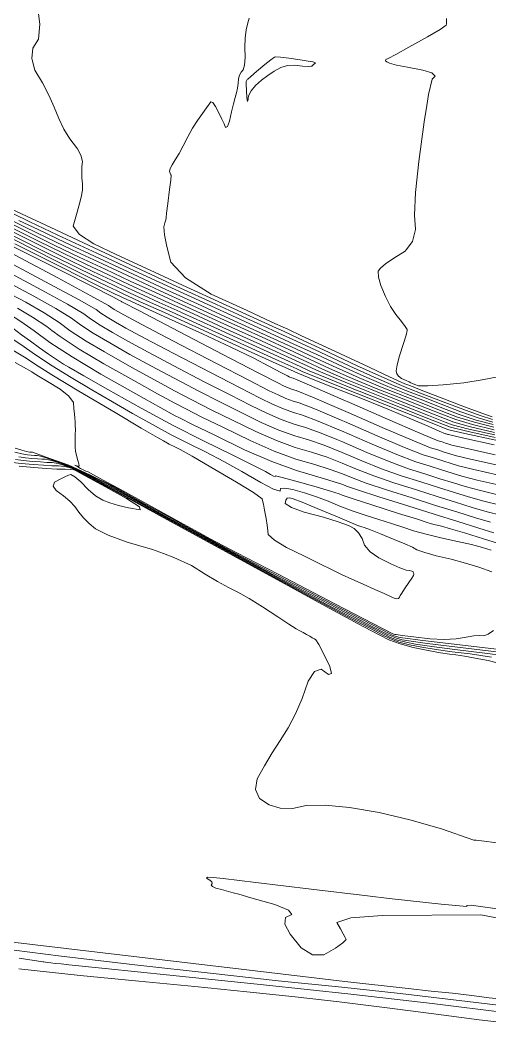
# Model space of a CAD drawing. Header units: inches. Extents: x 1337389 to 1347141, y 407035 to 414577.
# Drawn here: x 1344108 to 1344509, y 408749 to 409620 of the extents above; entities that cross this region are included whole.
import ezdxf

# ---------------------------------------------------------------- set-up
doc = ezdxf.new("R2010")
doc.units = ezdxf.units.IN
doc.header["$MEASUREMENT"] = 0
doc.layers.add('Topo', color=7, linetype='Continuous', lineweight=15, true_color=0x459900)

msp = doc.modelspace()

# ---------------------------------------------------------------- linework, layer by layer
at = {"layer": 'Topo'}
msp.add_line((1344360.2628, 409583.312, 885), (1344357.9761, 409581.2478, 885), dxfattribs=at)
for points, elevation in [([(1344118.197, 409585.9601), (1344117.92, 409586.9869), (1344118.9609, 409595.82), (1344123.7061, 409603.619), (1344124.926, 409616.3823), (1344122.6189, 409634.108)], 875), ([(1344511.1292, 409280.718), (1344502.441, 409283.7859), (1344487.4648, 409289.4179), (1344466.198, 409297.6139), (1344450.6418, 409303.6251), (1344440.7948, 409307.452), (1344436.6589, 409309.0941), (1344423.456, 409315.0739), (1344401.188, 409325.3921), (1344369.8549, 409340.0469), (1344348.318, 409350.1119), (1344336.577, 409355.5869), (1344334.6329, 409356.4699), (1344323.0668, 409361.7739), (1344301.8811, 409371.498), (1344271.0751, 409385.6411), (1344249.3592, 409399.4751), (1344236.7319, 409412.997), (1344233.195, 409426.2089), (1344231.1721, 409436.2211), (1344230.663, 409443.031), (1344231.668, 409446.6411), (1344232.3288, 409449.136), (1344232.6451, 409450.5168), (1344232.6149, 409450.7822), (1344233.101, 409454.96), (1344234.0999, 409463.0492), (1344235.614, 409475.0509), (1344236.5701, 409483.1231), (1344236.9669, 409487.2638), (1344236.8059, 409487.474), (1344236.5153, 409488.089), (1344236.0929, 409489.1082), (1344235.541, 409490.532), (1344236.097, 409492.9), (1344237.7601, 409496.2129), (1344240.531, 409500.47), (1344243.688, 409505.8811), (1344247.2289, 409512.4461), (1344251.1561, 409520.165), (1344255.212, 409527.345), (1344259.3979, 409533.986), (1344263.712, 409540.088), (1344267.0411, 409544.7989), (1344269.383, 409548.1167), (1344270.7389, 409550.043), (1344272.6001, 409549.331), (1344274.966, 409545.9811), (1344277.8361, 409539.992), (1344280.2198, 409535.0272), (1344282.1151, 409531.0861), (1344283.5241, 409528.1699), (1344285.0729, 409528.945), (1344286.7609, 409533.412), (1344288.5901, 409541.5699), (1344290.2138, 409548.3408), (1344291.635, 409553.728), (1344292.8518, 409557.728), (1344293.7531, 409561.7052), (1344294.339, 409565.6611), (1344294.61, 409569.5929), (1344295.3931, 409572.8318), (1344296.6898, 409575.377), (1344298.499, 409577.228), (1344299.6449, 409581.3879), (1344300.1291, 409587.855), (1344299.9491, 409596.63), (1344300.2859, 409604.4919), (1344301.139, 409611.4409), (1344302.5091, 409617.477), (1344303.4922, 409621.496)], 880), ([(1344455.3461, 409546.7949), (1344456.8829, 409556.1389), (1344460.0169, 409569.2189), (1344462.4371, 409571.994), (1344459.736, 409574.6339), (1344451.916, 409577.1392), (1344438.975, 409579.5088), (1344429.525, 409581.4539), (1344423.565, 409582.9741), (1344421.096, 409584.069), (1344420.0571, 409585.0999), (1344420.446, 409586.0661), (1344422.2661, 409586.968), (1344428.7859, 409590.5141), (1344440.0078, 409596.7041), (1344455.9301, 409605.5369), (1344466.593, 409611.7858), (1344471.9968, 409615.451), (1344472.141, 409616.5311), (1344472.0142, 409621.2588)], 885), ([(1344156.863, 409509.7161), (1344156.1511, 409510.983), (1344150.436, 409518.4539), (1344145.3592, 409526.7), (1344140.9201, 409535.7229), (1344137.12, 409545.521), (1344132.464, 409555.6863), (1344126.952, 409566.2189), (1344120.584, 409577.1198), (1344118.197, 409585.9601)], 875), ([(1344356.42, 409580.443), (1344354.038, 409580.0391), (1344349.1572, 409580.3209), (1344342.591, 409581.4258), (1344336.3789, 409581.0868), (1344330.5201, 409579.305), (1344325.0151, 409576.078), (1344319.586, 409572.4311), (1344314.2331, 409568.3628), (1344308.9569, 409563.875), (1344305.2569, 409559.468), (1344303.133, 409555.1431), (1344302.5851, 409550.9009), (1344302.105, 409550.3039), (1344301.6929, 409553.3521), (1344301.3481, 409560.0469), (1344301.1661, 409564.7099), (1344301.1461, 409567.3399), (1344301.289, 409567.939), (1344301.5528, 409568.493), (1344301.9379, 409569.0029), (1344302.4441, 409569.4691), (1344305.1141, 409571.7631), (1344309.9469, 409575.886), (1344316.9431, 409581.837), (1344322.012, 409585.9071), (1344325.152, 409588.0969), (1344326.366, 409588.4049), (1344330.4291, 409588.134), (1344337.3409, 409587.2821), (1344347.1041, 409585.8501), (1344353.9899, 409584.7719), (1344357.998, 409584.049), (1344360.2628, 409583.312)], 885), ([(1344357.9761, 409581.2478), (1344357.236, 409580.581), (1344356.42, 409580.443)], 885), ([(1344437.594, 409423.3728), (1344443.0589, 409430.5329), (1344445.6971, 409440.733), (1344444.8041, 409453.0499), (1344445.7301, 409472.4919), (1344448.4732, 409499.0591), (1344453.0349, 409532.752), (1344455.3461, 409546.7949)], 885), ([(1344511.467, 409278.513), (1344500.83, 409281.863), (1344485.972, 409287.2152), (1344466.8931, 409294.567), (1344451.5, 409300.5311), (1344439.7901, 409305.105), (1344431.766, 409308.2899), (1344416.962, 409314.8361), (1344395.379, 409324.7421), (1344367.0159, 409338.008), (1344346.1608, 409347.737), (1344332.813, 409353.9282), (1344326.9739, 409356.581), (1344310.667, 409364.049), (1344283.8919, 409376.3329), (1344246.6492, 409393.4319), (1344215.394, 409407.851), (1344190.1272, 409419.5891), (1344170.8492, 409428.6458), (1344158.5541, 409436.6812), (1344153.2413, 409443.695), (1344154.9119, 409449.6869), (1344156.6159, 409455.8011), (1344158.353, 409462.037), (1344160.1249, 409468.3959), (1344161.116, 409474.356), (1344161.3278, 409479.918), (1344160.7611, 409485.0821), (1344160.5681, 409489.9991), (1344160.751, 409494.668), (1344161.3089, 409499.0901), (1344159.7759, 409504.528), (1344156.863, 409509.7161)], 875), ([(1344511.8049, 409276.309), (1344499.2178, 409279.9401), (1344484.479, 409285.0111), (1344467.5881, 409291.521), (1344452.3571, 409297.437), (1344438.785, 409302.7591), (1344426.8741, 409307.4869), (1344410.4682, 409314.598), (1344389.569, 409324.0921), (1344364.1758, 409335.97), (1344344.003, 409345.3621), (1344329.0501, 409352.2689), (1344319.316, 409356.6912), (1344301.5481, 409364.818), (1344275.7442, 409376.6499), (1344241.9059, 409392.186), (1344207.0201, 409408.334), (1344171.0888, 409425.0951), (1344134.11, 409442.4691), (1344109.1751, 409454.193), (1344096.2839, 409460.2679)], 870), ([(1344512.1431, 409274.1039), (1344497.6059, 409278.0178), (1344482.9859, 409282.8079), (1344468.2828, 409288.474), (1344453.214, 409294.342), (1344437.781, 409300.4121), (1344421.9809, 409306.683), (1344403.9738, 409314.36), (1344383.7591, 409323.4433), (1344361.3359, 409333.9309), (1344341.8449, 409342.987), (1344325.2857, 409350.6101), (1344311.658, 409356.802), (1344292.4281, 409365.587), (1344267.5971, 409376.966), (1344237.1629, 409390.9392), (1344205.7879, 409405.463), (1344173.4711, 409420.537), (1344140.213, 409436.163), (1344116.2681, 409447.4709), (1344101.6342, 409454.4628)], 865), ([(1344512.819, 409269.6941), (1344494.383, 409274.172), (1344480.001, 409278.4009), (1344469.6729, 409282.3809), (1344454.9289, 409288.1539), (1344435.7708, 409295.719), (1344412.1961, 409305.0761), (1344390.986, 409313.8851), (1344372.14, 409322.1429), (1344355.657, 409329.8531), (1344337.5302, 409338.2361), (1344317.758, 409347.293), (1344296.3421, 409357.0229), (1344274.19, 409367.1259), (1344251.3011, 409377.5999), (1344227.6769, 409388.446), (1344203.3221, 409399.7203), (1344178.236, 409411.4221), (1344152.4201, 409423.551), (1344130.453, 409434.028), (1344112.3359, 409442.853), (1344098.0689, 409450.025)], 855), ([(1344513.1572, 409267.4889), (1344492.771, 409272.249), (1344478.508, 409276.197), (1344470.367, 409279.335), (1344455.7871, 409285.06), (1344434.7663, 409293.372), (1344407.3039, 409304.2731), (1344384.492, 409313.647), (1344366.33, 409321.4939), (1344352.8168, 409327.8141), (1344335.372, 409335.8608), (1344313.994, 409345.6339), (1344288.684, 409357.134), (1344265.0701, 409367.8949), (1344243.1538, 409377.917), (1344222.9339, 409387.1999), (1344202.0889, 409396.849), (1344180.619, 409406.864), (1344158.5229, 409417.245), (1344137.5459, 409427.3069), (1344117.687, 409437.0479), (1344098.9471, 409446.4691)], 850), ([(1344513.495, 409265.285), (1344491.159, 409270.3259), (1344477.0152, 409273.9938), (1344471.062, 409276.2878), (1344456.6441, 409281.9649), (1344433.761, 409291.0263), (1344402.412, 409303.469), (1344377.9981, 409313.4089), (1344360.52, 409320.8438), (1344349.978, 409325.775), (1344333.2139, 409333.486), (1344310.2301, 409343.9751), (1344281.026, 409357.245), (1344255.9511, 409368.6639), (1344235.006, 409378.2341), (1344218.1912, 409385.954), (1344200.856, 409393.978), (1344183.001, 409402.307), (1344164.6259, 409410.9401), (1344144.639, 409420.5852), (1344123.038, 409431.2427), (1344099.825, 409442.912)], 845), ([(1344512.4811, 409271.8991), (1344495.9949, 409276.0948), (1344481.4929, 409280.6041), (1344468.9779, 409285.4281), (1344454.0721, 409291.248), (1344436.776, 409298.066), (1344417.089, 409305.88), (1344397.4801, 409314.1219), (1344377.9489, 409322.7932), (1344358.4971, 409331.8922), (1344339.687, 409340.6112), (1344321.5219, 409348.9519), (1344303.9999, 409356.9131), (1344283.3091, 409366.3569), (1344259.4489, 409377.2829), (1344232.4202, 409389.6931), (1344204.5548, 409402.592), (1344175.8541, 409415.9799), (1344146.3171, 409429.8569), (1344123.361, 409440.7502), (1344106.985, 409448.6581)], 860), ([(1344244.7302, 409370.3919), (1344226.858, 409378.55), (1344213.4479, 409384.7069), (1344199.624, 409391.107), (1344185.3839, 409397.749), (1344170.73, 409404.634), (1344151.731, 409413.8631), (1344128.3891, 409425.4371), (1344100.703, 409439.356)], 840), ([(1344150.5988, 409411.238), (1344133.7401, 409419.632), (1344101.581, 409435.7989)], 835), ([(1344100.093, 409427.2019), (1344141.5491, 409406.361), (1344170.408, 409391.8161), (1344186.6711, 409383.568), (1344190.3361, 409381.616), (1344192.819, 409380.285), (1344194.1179, 409379.5759), (1344194.2349, 409379.4891), (1344194.4, 409379.3819), (1344194.612, 409379.2549), (1344194.8731, 409379.1079), (1344209.3751, 409371.5209), (1344238.1179, 409356.493), (1344281.1031, 409334.024), (1344311.244, 409318.323), (1344328.542, 409309.391), (1344332.9951, 409307.226), (1344337.011, 409305.484), (1344340.5901, 409304.1619), (1344343.7299, 409303.2629), (1344357.5611, 409297.5431), (1344382.083, 409287.002), (1344388.0681, 409284.3911)], 820), ([(1344102.46, 409432.244), (1344139.0907, 409413.8269), (1344165.9169, 409400.42), (1344182.9361, 409392.022), (1344190.1491, 409388.634), (1344197.1579, 409385.3642), (1344203.9628, 409382.2141), (1344210.563, 409379.1841), (1344228.5929, 409370.971), (1344258.0511, 409357.5761), (1344298.939, 409338.999), (1344326.741, 409326.3599), (1344341.459, 409319.659), (1344343.091, 409318.8951), (1344353.4509, 409314.7061), (1344372.54, 409307.0901), (1344393.9572, 409298.589)], 830), ([(1344103.337, 409428.6859), (1344144.4422, 409408.0219), (1344173.01, 409393.6989), (1344189.0391, 409385.7169), (1344192.532, 409384.076), (1344195.925, 409382.4932), (1344199.22, 409380.9682), (1344202.4149, 409379.5011), (1344214.2379, 409374.1191), (1344234.6869, 409364.823), (1344263.7619, 409351.6132), (1344287.8288, 409340.358), (1344306.888, 409331.0583), (1344320.938, 409323.714), (1344330.7662, 409318.5939), (1344336.3709, 409315.6971), (1344337.7549, 409315.025), (1344339.0022, 409314.4842), (1344340.1128, 409314.074), (1344341.0881, 409313.7941), (1344355.007, 409307.8199), (1344381.869, 409296.151), (1344391.2489, 409292.059)], 825), ([(1344384.8881, 409276.7231), (1344382.2972, 409277.8531), (1344360.1149, 409287.2649), (1344346.372, 409292.7311), (1344341.066, 409294.251), (1344335.0211, 409296.4829), (1344328.236, 409299.4269), (1344320.7119, 409303.0839), (1344303.24, 409312.0318), (1344275.8212, 409326.2719), (1344238.4551, 409345.804), (1344212.0429, 409359.671), (1344196.5829, 409367.8731), (1344192.0761, 409370.4099), (1344188.3999, 409372.6048), (1344185.554, 409374.457), (1344183.5389, 409375.9651), (1344168.4391, 409384.2981), (1344140.2539, 409399.4541), (1344098.9839, 409421.434)], 815), ([(1344515.9071, 409315.083), (1344502.592, 409312.3079), (1344487.017, 409309.9591), (1344469.1839, 409308.0371), (1344456.262, 409307.1541), (1344448.2509, 409307.31), (1344445.15, 409308.5039), (1344443, 409309.3339), (1344441.8, 409309.7981), (1344441.5511, 409309.8971), (1344440.141, 409310.5451), (1344437.5711, 409311.741), (1344433.8409, 409313.486), (1344431.211, 409315.4479), (1344429.6819, 409317.626), (1344429.2532, 409320.0209), (1344430.0638, 409325.1072), (1344432.113, 409332.8841), (1344435.3999, 409343.3509), (1344437.566, 409350.6111), (1344438.6108, 409354.663), (1344438.535, 409355.5072), (1344436.886, 409358.0269), (1344433.666, 409362.2229), (1344428.8729, 409368.0941), (1344424.342, 409375.1751), (1344420.072, 409383.463), (1344416.063, 409392.9599), (1344413.9951, 409400.1881), (1344413.8669, 409405.1449), (1344415.6799, 409407.832), (1344420.1212, 409411.612), (1344427.1922, 409416.4851), (1344436.8901, 409422.4512), (1344437.594, 409423.3728)], 885), ([(1344097.6909, 409413.2871), (1344133.369, 409394.286), (1344158.4582, 409380.642), (1344172.96, 409372.355), (1344176.873, 409369.4241), (1344182.3999, 409365.828), (1344189.5401, 409361.5659), (1344198.293, 409356.6382), (1344214.71, 409347.8209), (1344238.792, 409335.1149), (1344270.5391, 409318.521), (1344295.236, 409305.7409), (1344312.8819, 409296.7772), (1344323.477, 409291.628), (1344333.031, 409287.483), (1344341.5429, 409284.339), (1344349.014, 409282.1989), (1344362.6701, 409276.987), (1344381.702, 409269.0431)], 810), ([(1344394.9351, 409300.9461), (1344392.6269, 409301.8621), (1344365.0099, 409312.9329), (1344348.901, 409319.545), (1344344.2978, 409321.6969), (1344328.899, 409328.7348), (1344302.7032, 409340.6581), (1344265.7091, 409357.466), (1344237.7118, 409370.202), (1344218.711, 409378.8672), (1344208.7049, 409383.461), (1344198.3911, 409388.2348), (1344187.7671, 409393.1911), (1344176.833, 409398.3281), (1344158.8239, 409407.142), (1344150.5988, 409411.238)], 835), ([(1344096.3991, 409405.1401), (1344126.484, 409389.1181), (1344148.4769, 409376.9858), (1344162.3801, 409368.744), (1344168.1919, 409364.3921), (1344176.3998, 409359.0511), (1344187.0029, 409352.721), (1344200.0031, 409345.403), (1344217.3779, 409335.971), (1344239.1302, 409324.4259), (1344265.257, 409310.769), (1344287.232, 409299.45), (1344305.0518, 409290.4711), (1344318.7179, 409283.8299), (1344331.0411, 409278.4821), (1344342.0201, 409274.4279), (1344351.656, 409271.6671), (1344365.2239, 409266.71), (1344378.4861, 409261.2891)], 805), ([(1344256.211, 409304.9849), (1344239.467, 409313.7378), (1344220.0461, 409324.121), (1344201.7119, 409334.1669), (1344184.4669, 409343.877), (1344170.4001, 409352.274), (1344159.5111, 409359.3599), (1344151.8012, 409365.1329), (1344138.4959, 409373.3301), (1344119.5991, 409383.95), (1344095.1071, 409396.994)], 800), ([(1344179.9801, 409336.197), (1344164.3998, 409345.4968), (1344150.83, 409354.327), (1344141.2211, 409361.5221), (1344128.5161, 409369.6741), (1344112.7141, 409378.7821), (1344093.8151, 409388.847)], 795), ([(1344105.8292, 409373.614), (1344118.5348, 409366.018), (1344130.6419, 409357.911), (1344135.1019, 409354.5709)], 790), ([(1344512.533, 409181.7278), (1344499.7041, 409185.6271), (1344481.8219, 409191.1789), (1344461.6531, 409197.4972), (1344439.197, 409204.5829), (1344414.454, 409212.4351), (1344396.938, 409218.116), (1344386.6471, 409221.6239), (1344383.5829, 409222.961), (1344375.4418, 409225.5998), (1344362.2231, 409229.5401), (1344343.9281, 409234.782), (1344323.081, 409242.48), (1344299.6821, 409252.634), (1344273.7321, 409265.2441), (1344255.2151, 409274.2871), (1344244.1301, 409279.7631), (1344240.478, 409281.6722), (1344228.0479, 409288.5712), (1344206.8421, 409300.462), (1344176.8581, 409317.3428), (1344152.3999, 409331.9429), (1344133.468, 409344.2621), (1344120.062, 409354.301), (1344108.5542, 409362.3618), (1344098.943, 409368.4468)], 785), ([(1344395.916, 409303.3128), (1344371.5039, 409313.1711), (1344354.7111, 409320.194), (1344347.1381, 409323.7359), (1344331.057, 409331.1101), (1344306.4659, 409342.317), (1344273.367, 409357.3548), (1344246.8311, 409369.433), (1344244.7302, 409370.3919)], 840), ([(1344515.7928, 409172.8701), (1344503.7651, 409176.4609), (1344487.4869, 409181.515), (1344475.478, 409185.137), (1344467.7389, 409187.326), (1344464.2691, 409188.0821), (1344461.214, 409188.8239), (1344458.5758, 409189.552), (1344456.353, 409190.266), (1344447.254, 409193.1568), (1344431.278, 409198.2251), (1344408.425, 409205.4708), (1344392.3562, 409210.651), (1344383.069, 409213.7651), (1344380.5661, 409214.813), (1344373.1221, 409217.1681), (1344360.7348, 409220.8301), (1344343.4071, 409225.7991), (1344331.828, 409228.9269), (1344326.0001, 409230.214), (1344325.922, 409229.6601), (1344324.504, 409230.0929), (1344321.7469, 409231.5141), (1344317.651, 409233.922), (1344306.74, 409239.503), (1344289.015, 409248.259), (1344264.4749, 409260.189), (1344238.6161, 409273.4921), (1344211.4399, 409288.1681), (1344182.9451, 409304.2159), (1344162.3629, 409315.857), (1344149.6919, 409323.088), (1344144.934, 409325.9109), (1344139.1391, 409329.6429), (1344132.3091, 409334.283), (1344124.4411, 409339.8319), (1344116.7081, 409345.3941), (1344109.1091, 409350.97), (1344101.6431, 409356.56)], 780), ([(1344510.1881, 409166.7272), (1344502.9371, 409168.9781), (1344493.3749, 409171.5089), (1344481.4999, 409174.3211), (1344467.3128, 409177.4131), (1344454.826, 409180.4461), (1344444.0388, 409183.4229), (1344434.9509, 409186.341), (1344425.0319, 409189.511), (1344414.2819, 409192.9311), (1344402.701, 409196.603), (1344391.6401, 409200.4499), (1344381.097, 409204.4731), (1344371.0731, 409208.6719), (1344361.015, 409212.4389), (1344350.9241, 409215.7741), (1344340.8, 409218.677), (1344333.9469, 409219.8839), (1344330.367, 409219.395), (1344330.0591, 409217.2088), (1344324.467, 409218.919), (1344313.592, 409224.5218), (1344297.4341, 409234.0211), (1344281.8271, 409242.703), (1344266.7689, 409250.571), (1344252.2628, 409257.6229), (1344236.977, 409265.487), (1344220.9119, 409274.1621), (1344204.0682, 409283.649), (1344186.8831, 409293.5069), (1344169.3571, 409303.737), (1344151.4911, 409314.3369), (1344135.3868, 409324.3611), (1344121.045, 409333.809), (1344108.4659, 409342.68), (1344096.9029, 409350.3349)], 775), ([(1344135.1019, 409354.5709), (1344142.1492, 409349.295), (1344158.4, 409338.7199), (1344179.394, 409326.188), (1344205.1321, 409311.6971), (1344225.381, 409300.421), (1344240.1413, 409292.36), (1344249.4122, 409287.5141), (1344263.2189, 409280.577), (1344281.562, 409271.5502), (1344304.441, 409260.4331), (1344325.0711, 409251.4799), (1344343.4508, 409244.6928), (1344359.581, 409240.0721), (1344372.8872, 409235.877), (1344383.3689, 409232.11), (1344391.0259, 409228.7699), (1344403.489, 409224.2081), (1344420.7591, 409218.423), (1344442.835, 409211.4171), (1344462.8711, 409205.0953), (1344480.8661, 409199.458), (1344496.8211, 409194.5042), (1344509.694, 409190.715)], 790), ([(1344510.807, 409148.424), (1344499.8111, 409152.2331), (1344488.233, 409155.782), (1344476.072, 409159.071), (1344463.329, 409162.101), (1344453.5801, 409164.8129), (1344446.826, 409167.207), (1344443.0669, 409169.2831), (1344436.652, 409172.232), (1344427.5799, 409176.0529), (1344415.853, 409180.7479), (1344407.31, 409184.11), (1344401.949, 409186.141), (1344399.7719, 409186.84), (1344398.218, 409187.3389), (1344397.2869, 409187.6369), (1344396.978, 409187.735), (1344390.924, 409190.2498), (1344379.124, 409195.182), (1344361.5788, 409202.5309), (1344348.9091, 409207.709), (1344341.1131, 409210.7171), (1344338.1928, 409211.554), (1344336.109, 409211.1459), (1344334.8631, 409209.4911), (1344334.4539, 409206.5901), (1344339.686, 409203.2019), (1344350.558, 409199.326), (1344367.0719, 409194.9621), (1344379.6859, 409191.1587), (1344388.401, 409187.917), (1344393.2181, 409185.2361), (1344397.1079, 409181.5221), (1344400.0719, 409176.7772), (1344402.1111, 409170.999), (1344406.8859, 409165.4672), (1344414.397, 409160.182), (1344424.6442, 409155.1421), (1344432.4039, 409151.6619), (1344437.6781, 409149.7441), (1344440.4649, 409149.3861), (1344442.456, 409148.855), (1344443.6511, 409148.1499), (1344444.0489, 409147.2711), (1344444.2261, 409146.4911), (1344444.1822, 409145.809), (1344443.9171, 409145.2251), (1344442.528, 409142.9989), (1344440.0141, 409139.1331), (1344436.375, 409133.624), (1344433.938, 409129.926), (1344432.704, 409128.037), (1344432.6709, 409127.957), (1344432.413, 409127.524), (1344431.9292, 409126.7371), (1344431.2199, 409125.5961), (1344429.7018, 409125.301), (1344427.3751, 409125.8512), (1344424.2391, 409127.2479), (1344418.7689, 409129.6748), (1344410.9651, 409133.1319), (1344400.8261, 409137.619), (1344391.354, 409141.9381), (1344382.547, 409146.0899), (1344374.406, 409150.073), (1344363.8431, 409155.2419), (1344350.8559, 409161.595), (1344335.447, 409169.133), (1344325.0948, 409175.288), (1344319.801, 409180.059), (1344319.5631, 409183.4469), (1344318.963, 409188.0529), (1344317.9999, 409193.878), (1344316.6741, 409200.9209), (1344315.7021, 409206.0829), (1344315.0861, 409209.365), (1344314.8241, 409210.7659), (1344307.364, 409215.983), (1344292.707, 409225.0139), (1344270.8522, 409237.8611), (1344254.7909, 409247.151), (1344244.5241, 409252.8821), (1344240.0509, 409255.057), (1344235.3381, 409257.4818), (1344230.3839, 409260.157), (1344225.191, 409263.0818), (1344211.403, 409271.1578), (1344189.0219, 409284.3851), (1344158.047, 409302.7619), (1344135.0841, 409316.646), (1344120.1332, 409326.0341), (1344113.1939, 409330.928), (1344100.2749, 409338.733)], 770), ([(1344518.665, 409196.6991), (1344506.8559, 409199.702), (1344493.9378, 409203.3819), (1344479.9098, 409207.7369), (1344464.0891, 409212.6939), (1344446.4729, 409218.2519), (1344427.063, 409224.412), (1344410.0401, 409230.299), (1344395.4041, 409235.9148), (1344383.1549, 409241.2589), (1344370.333, 409246.1549), (1344356.939, 409250.6029), (1344342.9739, 409254.6049), (1344327.0611, 409260.481), (1344309.1998, 409268.2322), (1344289.392, 409277.8569), (1344271.2231, 409286.8681), (1344254.6939, 409295.2659), (1344239.8039, 409303.0491), (1344222.7132, 409312.2709), (1344203.422, 409322.9321), (1344181.931, 409335.032), (1344179.9801, 409336.197)], 795), ([(1344103.647, 409327.1311), (1344117.922, 409319.1761), (1344119.221, 409318.259), (1344123.6909, 409315.5098), (1344131.3321, 409310.9281), (1344142.144, 409304.513), (1344149.5151, 409298.5041), (1344153.4459, 409292.901), (1344153.9352, 409287.704), (1344154.3512, 409283.2769), (1344154.6921, 409279.621), (1344154.9592, 409276.7348), (1344155.118, 409273.4261), (1344155.1669, 409269.6941), (1344155.1081, 409265.539), (1344155.051, 409261.701), (1344154.997, 409258.179), (1344154.945, 409254.9741), (1344155.3258, 409251.458), (1344156.1381, 409247.631), (1344157.383, 409243.493), (1344158.153, 409240.594), (1344158.4479, 409238.934), (1344158.2679, 409238.513), (1344157.5911, 409238.478), (1344156.4181, 409238.8289), (1344154.749, 409239.5659), (1344154.7351, 409239.451), (1344156.376, 409238.4832), (1344159.6721, 409236.6609), (1344162.2851, 409235.2959), (1344164.215, 409234.3851), (1344165.461, 409233.9291), (1344175.6539, 409228.4789), (1344194.794, 409218.0359), (1344222.8799, 409202.598), (1344244.8372, 409190.54), (1344260.6641, 409181.8611), (1344270.3611, 409176.5621), (1344292.945, 409164.663), (1344328.416, 409146.1642), (1344376.7738, 409121.0651), (1344409.2209, 409104.2249), (1344425.757, 409095.641), (1344426.3832, 409095.3152), (1344427.142, 409095.031), (1344428.034, 409094.789), (1344429.0578, 409094.5882), (1344434.3921, 409093.9081), (1344444.0377, 409092.748), (1344457.995, 409091.1091), (1344470.1221, 409090.5331), (1344480.4181, 409091.0209), (1344488.884, 409092.5733), (1344495.6301, 409093.5231), (1344500.6579, 409093.8721), (1344503.966, 409093.6181), (1344507.8239, 409094.9968), (1344512.2299, 409098.008)], 765), ([(1344517.8431, 409205.3081), (1344504.0179, 409208.6901), (1344491.0551, 409212.2589), (1344478.954, 409216.016), (1344465.3061, 409220.292), (1344450.1109, 409225.0861), (1344433.3681, 409230.3999), (1344416.592, 409236.3911), (1344399.7829, 409243.0601), (1344382.9399, 409250.4071), (1344367.779, 409256.4321), (1344354.2971, 409261.1351), (1344342.4969, 409264.516), (1344329.0509, 409269.4811), (1344313.9589, 409276.0309), (1344297.2219, 409284.164), (1344279.2269, 409293.1591), (1344259.9759, 409303.0171), (1344256.211, 409304.9849)], 800), ([(1344513.8329, 409263.08), (1344489.548, 409268.4031), (1344475.5221, 409271.7909), (1344471.757, 409273.242), (1344457.501, 409278.871), (1344432.7561, 409288.6791), (1344397.5191, 409302.6658), (1344395.916, 409303.3128)], 840), ([(1344393.9572, 409298.589), (1344400.3561, 409296.0489), (1344423.598, 409286.639), (1344442.2661, 409278.8599), (1344456.3589, 409272.712), (1344466.002, 409268.535), (1344471.1949, 409266.329), (1344471.939, 409266.093), (1344472.6131, 409265.88), (1344473.2191, 409265.6899), (1344473.7571, 409265.5232), (1344486.9871, 409262.6122), (1344512.9111, 409256.958)], 830), ([(1344514.1709, 409260.8748), (1344487.9359, 409266.4801), (1344474.0301, 409269.5871), (1344472.4521, 409270.1951), (1344458.359, 409275.7771), (1344431.7508, 409286.333), (1344394.9351, 409300.9461)], 835), ([(1344391.2489, 409292.059), (1344421.6751, 409278.787), (1344449.3493, 409266.85), (1344464.8908, 409260.3401), (1344468.301, 409259.258), (1344471.3961, 409258.2819), (1344474.1749, 409257.411), (1344476.6399, 409256.6461), (1344489.8262, 409253.625), (1344513.7331, 409248.349)], 825), ([(1344515.3769, 409231.1333), (1344495.5022, 409235.651), (1344482.4058, 409238.8909), (1344476.0868, 409240.8528), (1344468.96, 409243.0859), (1344461.0251, 409245.589), (1344452.2821, 409248.3639), (1344436.2461, 409254.6658), (1344412.9181, 409264.496), (1344384.8881, 409276.7231)], 815), ([(1344388.0681, 409284.3911), (1344417.2959, 409271.641), (1344442.7972, 409260.7579), (1344458.5861, 409254.3521), (1344464.6631, 409252.4242), (1344470.178, 409250.684), (1344475.1309, 409249.1319), (1344479.5231, 409247.7679), (1344492.664, 409244.6381), (1344514.5548, 409239.7413)], 820), ([(1344381.702, 409269.0431), (1344382.5118, 409268.7049), (1344408.5389, 409257.3511), (1344429.6949, 409248.5749), (1344445.9772, 409242.3762), (1344457.387, 409238.755), (1344467.742, 409235.488), (1344477.0429, 409232.574), (1344485.289, 409230.0142), (1344498.3411, 409226.6641), (1344516.1989, 409222.5241)], 810), ([(1344378.4861, 409261.2891), (1344382.7259, 409259.5559), (1344404.1611, 409250.2061), (1344423.1428, 409242.4832), (1344439.6731, 409236.3879), (1344453.749, 409231.9211), (1344466.524, 409227.89), (1344477.9991, 409224.2951), (1344488.1721, 409221.136), (1344501.1789, 409217.6769), (1344517.0209, 409213.916)], 805), ([(1344103.3291, 409250.615), (1344109.5082, 409249.0868), (1344114.1991, 409248.187), (1344117.4022, 409247.9131), (1344120.135, 409247.7129), (1344122.398, 409247.5871), (1344124.19, 409247.5339), (1344129.462, 409246.0069), (1344138.2139, 409243.008), (1344150.4461, 409238.5362), (1344164.9119, 409232.0849), (1344181.6131, 409223.6551), (1344200.549, 409213.2469), (1344224.8561, 409199.9241), (1344254.5349, 409183.686), (1344289.5848, 409164.5321), (1344323.3259, 409146.3788), (1344355.755, 409129.2268), (1344386.8748, 409113.075), (1344408.7941, 409101.6969), (1344421.5129, 409095.0921), (1344425.0319, 409093.2599), (1344429.2961, 409091.6641), (1344434.3039, 409090.3021), (1344440.0582, 409089.176), (1344455.7709, 409087.0299), (1344481.4442, 409083.864), (1344517.0769, 409079.6789)], 755), ([(1344103.753, 409253.872), (1344109.4079, 409252.283), (1344113.4679, 409251.198), (1344115.9318, 409250.6191), (1344116.8021, 409250.5451), (1344117.5429, 409250.4911), (1344118.157, 409250.4559), (1344118.643, 409250.4419), (1344124.03, 409248.581), (1344134.3171, 409244.874), (1344149.505, 409239.321), (1344167.467, 409231.3121), (1344188.203, 409220.845), (1344211.714, 409207.923), (1344234.846, 409195.2319), (1344257.599, 409182.773), (1344279.9731, 409170.547), (1344308.1349, 409155.5209), (1344342.0857, 409137.6948), (1344381.8241, 409117.0698), (1344409.0069, 409102.961), (1344423.6349, 409095.366), (1344425.7081, 409094.288), (1344428.219, 409093.3469), (1344431.1692, 409092.5449), (1344434.5579, 409091.8819), (1344452.055, 409089.6501), (1344483.6621, 409085.8489), (1344529.3791, 409080.4788)], 760), ([(1344101.379, 409241.6989), (1344108.9979, 409240.889), (1344119.2051, 409240.0181), (1344127.9119, 409239.3808), (1344135.1199, 409238.9779), (1344140.8289, 409238.809), (1344145.7562, 409238.286), (1344149.9031, 409237.409), (1344153.268, 409236.1791), (1344157.2481, 409234.404), (1344161.8429, 409232.0849), (1344167.052, 409229.221), (1344194.8851, 409214.0011), (1344245.3421, 409186.4229), (1344318.422, 409146.488), (1344368.896, 409118.9539), (1344396.764, 409103.821), (1344402.0271, 409101.0889), (1344408.1548, 409097.9051), (1344415.1482, 409094.268), (1344423.006, 409090.1769), (1344432.5261, 409086.6122), (1344443.7111, 409083.5729), (1344456.5581, 409081.0579), (1344466.9172, 409079.1709), (1344474.7871, 409077.911), (1344480.1701, 409077.2789), (1344487.4519, 409076.1829), (1344496.6333, 409074.6229), (1344507.7131, 409072.599), (1344515.509, 409070.4201)], 740), ([(1344510.6282, 409075.435), (1344492.4721, 409078.0789), (1344477.0061, 409079.8959), (1344463.201, 409081.7909), (1344451.058, 409083.7641), (1344440.575, 409085.8159), (1344431.4501, 409088.296), (1344423.6811, 409091.2052), (1344417.27, 409094.542), (1344408.3678, 409099.1689), (1344396.9758, 409105.0851), (1344383.0951, 409112.29), (1344353.7059, 409128.0948), (1344308.8099, 409152.502), (1344248.406, 409185.51), (1344204.875, 409209.308), (1344178.218, 409223.897), (1344168.4329, 409229.275), (1344159.8028, 409233.6309), (1344152.327, 409236.9641), (1344146.006, 409239.275), (1344140.3251, 409240.8601), (1344135.2819, 409241.7169), (1344130.879, 409241.8469), (1344125.32, 409242.158), (1344118.604, 409242.6499), (1344110.732, 409243.322), (1344104.088, 409244.1619)], 745), ([(1344527.047, 409075.921), (1344504.7739, 409078.8788), (1344479.225, 409081.88), (1344459.486, 409084.4101), (1344445.5581, 409086.47), (1344437.4398, 409088.0591), (1344430.3733, 409089.98), (1344424.3573, 409092.2321), (1344419.391, 409094.817), (1344408.5812, 409100.4331), (1344391.9261, 409109.08), (1344369.4249, 409120.758), (1344338.516, 409137.2369), (1344299.1969, 409158.5169), (1344251.47, 409184.5978), (1344214.8659, 409204.6161), (1344189.3829, 409218.5719), (1344175.0231, 409226.465), (1344162.357, 409232.8581), (1344151.3862, 409237.75), (1344142.11, 409241.142), (1344134.8931, 409243.4332), (1344129.736, 409244.6251), (1344126.6391, 409244.7169), (1344122.7279, 409244.936), (1344118.0029, 409245.2808), (1344112.4649, 409245.7539), (1344106.798, 409246.6239)], 750), ([(1344107.265, 409238.4571), (1344119.8049, 409237.3858), (1344130.504, 409236.6029), (1344139.3601, 409236.1079), (1344146.3749, 409235.9), (1344151.188, 409235.7119), (1344153.7991, 409235.5428), (1344154.209, 409235.3929), (1344154.6931, 409235.1772), (1344155.2519, 409234.895), (1344155.8871, 409234.5461), (1344163.3809, 409230.4491), (1344177.7359, 409222.604), (1344198.9509, 409211.011), (1344209.8292, 409203.8959), (1344210.3688, 409201.2579), (1344200.5707, 409203.099), (1344192.0209, 409205.1021), (1344184.7199, 409207.2669), (1344178.6661, 409209.5938), (1344172.4811, 409213.3808), (1344166.1639, 409218.6301), (1344159.715, 409225.3401), (1344154.731, 409229.5998), (1344151.212, 409231.41), (1344149.1579, 409230.7711), (1344146.1721, 409229.461), (1344142.253, 409227.4789), (1344137.4021, 409224.827), (1344136.265, 409221.5689), (1344138.842, 409217.7043), (1344145.1341, 409213.233), (1344150.4372, 409208.665), (1344154.7509, 409203.9988), (1344158.0759, 409199.235), (1344162.133, 409194.468), (1344166.9209, 409189.698), (1344172.4411, 409184.9251), (1344183.2839, 409179.611), (1344197.181, 409174.5781)], 735), ([(1344197.181, 409174.5781), (1344199.4509, 409173.756), (1344220.9411, 409167.3609), (1344230.3649, 409163.894)], 735), ([(1344230.3649, 409163.894), (1344239.2089, 409160.6399), (1344254.254, 409153.594), (1344266.0759, 409146.222), (1344276.6452, 409139.9999), (1344285.961, 409134.927), (1344294.0228, 409131.004), (1344303.7068, 409125.5138), (1344315.0138, 409118.457), (1344327.9429, 409109.8321), (1344337.5518, 409103.546), (1344343.8401, 409099.5992), (1344346.8091, 409097.99), (1344349.7049, 409096.3892), (1344352.5288, 409094.7938), (1344355.2819, 409093.2059), (1344357.5391, 409091.927), (1344359.3011, 409090.958), (1344360.568, 409090.2969), (1344363.1849, 409086.1321), (1344367.154, 409078.4629), (1344372.4741, 409067.291), (1344373.9221, 409061.346), (1344371.497, 409060.6297), (1344365.201, 409065.1419), (1344359.335, 409063.233), (1344353.9011, 409054.9029), (1344348.8981, 409040.1511), (1344343.2561, 409026.794), (1344336.9752, 409014.8321), (1344330.0538, 409004.2631), (1344323.3111, 408993.5029), (1344316.747, 408982.5517), (1344310.36, 408971.4091), (1344308.877, 408962.1161), (1344312.2959, 408954.6719), (1344320.6179, 408949.0778), (1344330.0632, 408946.212), (1344340.63, 408946.0729), (1344352.32, 408948.6619), (1344368.5609, 408948.9362), (1344389.3528, 408946.893), (1344414.6969, 408942.5351), (1344440.85, 408936.4472), (1344467.8133, 408928.6299), (1344495.5841, 408919.0829), (1344497.5941, 408918.8268)], 735), ([(1344497.5941, 408918.8268), (1344520.0211, 408915.973), (1344541.1232, 408919.2989), (1344544.0479, 408920.9058)], 735), ([(1344294.6691, 408872.7201), (1344290.0119, 408874.036), (1344280.009, 408876.7971), (1344275.1339, 408878.041), (1344272.1721, 408879.2959), (1344271.124, 408880.5621), (1344271.988, 408881.8369), (1344271.5961, 408883.2519), (1344269.9479, 408884.806), (1344267.0431, 408886.4999), (1344267.985, 408887.2759), (1344272.7723, 408887.1354), (1344281.406, 408886.077), (1344309.364, 408882.7199), (1344356.6469, 408877.0641), (1344404.7438, 408871.3199)], 735), ([(1344501.5739, 408855.1379), (1344417.47, 408854.5639), (1344390.4529, 408852.5019), (1344378.473, 408848.666), (1344381.5281, 408843.055), (1344383.873, 408838.7619), (1344385.506, 408835.789), (1344386.429, 408834.135), (1344383.7219, 408831.123), (1344377.385, 408826.7539), (1344367.418, 408821.0269), (1344357.6212, 408821.0841), (1344347.9941, 408826.926), (1344338.537, 408838.551), (1344334.0743, 408847.1899), (1344334.6062, 408852.8429), (1344340.1332, 408855.5081), (1344337.064, 408859.216), (1344325.4013, 408863.9671), (1344305.142, 408869.7591), (1344294.6691, 408872.7201)], 735), ([(1344404.7438, 408871.3199), (1344423.2551, 408869.1088), (1344467.5782, 408864.152), (1344489.618, 408862.193), (1344489.3729, 408863.2319), (1344493.2412, 408863.2811), (1344501.224, 408862.3379), (1344513.32, 408860.4047), (1344522.9419, 408857.9331), (1344530.09, 408854.9229), (1344534.763, 408851.375), (1344533.6719, 408849.8221), (1344526.815, 408850.264), (1344501.5739, 408855.1379)], 735), ([(1345080.4029, 408749.3249), (1345061.6332, 408749.3269), (1345037.6, 408749.838), (1345008.3031, 408750.8579), (1344973.7431, 408752.386), (1344934.583, 408754.022), (1344890.824, 408755.7669), (1344842.466, 408757.6191), (1344798.664, 408759.523), (1344759.4181, 408761.479), (1344724.727, 408763.4871), (1344683.081, 408766.7161), (1344634.4799, 408771.1631), (1344578.9241, 408776.8311), (1344536.9411, 408781.219), (1344508.5278, 408784.326), (1344493.688, 408786.1532), (1344477.214, 408788.0511), (1344459.1061, 408790.018), (1344439.3641, 408792.056), (1344385.205, 408798.267), (1344296.6279, 408808.6519), (1344173.633, 408823.2092), (1344089.2211, 408833.22)], 730), ([(1344518.9629, 408777.528), (1344478.078, 408782.5609), (1344432.6919, 408787.788), (1344382.804, 408793.209), (1344328.415, 408798.8242), (1344270.333, 408805.1499), (1344208.5581, 408812.188), (1344143.0899, 408819.9359), (1344089.1859, 408826.5671)], 725), ([(1344107.144, 408818.0258), (1344127.3569, 408815.067), (1344128.2271, 408814.8341), (1344129.6351, 408814.5871), (1344131.581, 408814.3248), (1344134.0649, 408814.0491), (1344137.897, 408813.659), (1344143.0772, 408813.156), (1344149.6051, 408812.5401), (1344180.5571, 408809.3831), (1344235.934, 408803.685), (1344315.7371, 408795.4469), (1344390.3629, 408787.3169), (1344459.8122, 408779.2959), (1344524.086, 408771.3829)], 720), ([(1344106.858, 408808.9541), (1344159.2581, 408803.3929), (1344209.3919, 408798.353), (1344257.2589, 408793.8348), (1344301.7119, 408789.3759), (1344342.751, 408784.976), (1344380.375, 408780.6361), (1344419.116, 408775.9211), (1344458.9718, 408770.83), (1344499.9439, 408765.3649), (1344542.122, 408760.5882)], 715)]:
    msp.add_lwpolyline(points, dxfattribs=dict(at, elevation=elevation))

doc.saveas('drawing.dxf')
